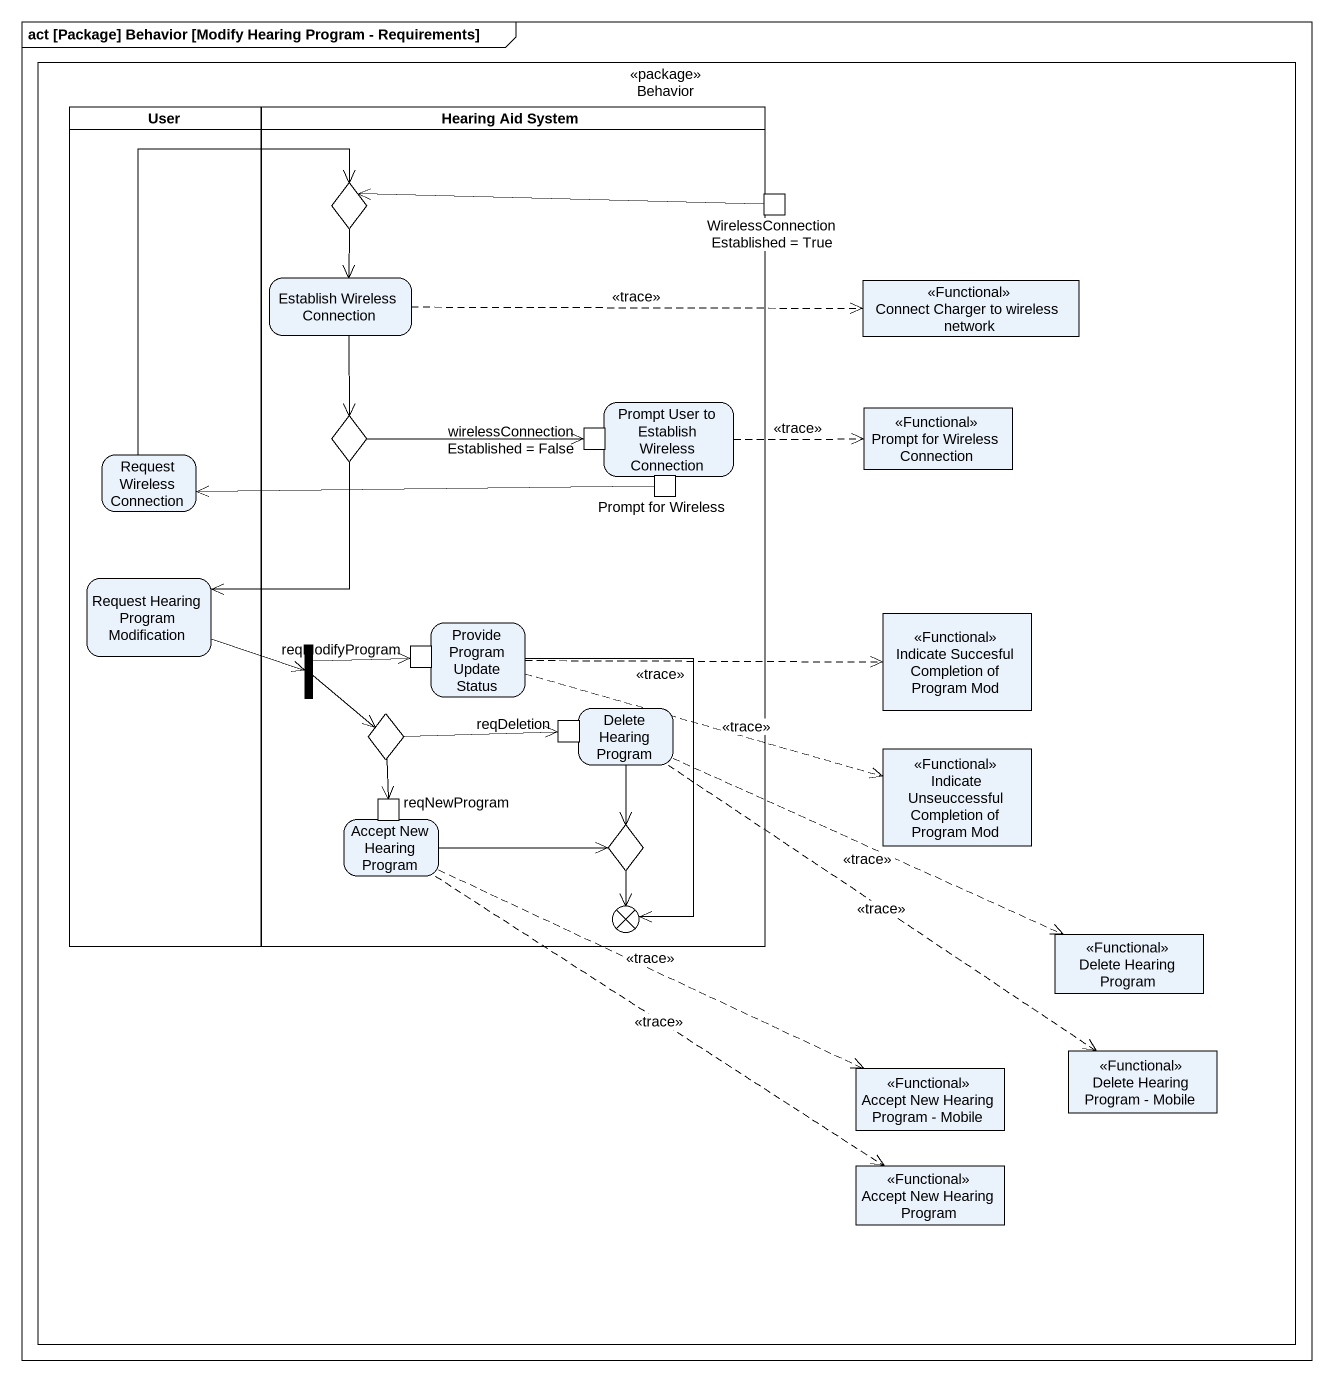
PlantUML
@startuml
mainframe act [Package] Behavior [Modify Hearing Program - Requirements]
hide empty description
state Behavior <<package>> {
  state User <<partition>> {
    state "Request Wireless Connection" as Request_Wireless_Connection
    state "Request Hearing Program Modification" as Request_Hearing_Program
  }
  state "Hearing Aid System" as Hearing_Aid_System <<partition>> {
    state choice1 <<choice>>
    state "WirelessConnectionEstablished = True" as WirelessConnectionEstablishe <<outputPin>>
    state "Establish Wireless Connection" as Establish_Wireless
    state choice2 <<choice>>
    state "Prompt User to Establish Wireless Connection" as Prompt_User_to_Establish {
      state "wirelessConnectionEstablished = False" as wirelessConnectionEstablishe <<inputPin>>
      state "Prompt for Wireless" as Prompt_for_Wireless_2 <<outputPin>>
    }
    state "Provide Program Update Status" as Provide_Program_Update {
      state reqModifyProgram <<inputPin>>
    }
    state fork1 <<fork>>
    state choice3 <<choice>>
    state "Delete Hearing Program" as Delete_Hearing_Program {
      state reqDeletion <<inputPin>>
    }
    state "Accept New Hearing Program" as Accept_New_Hearing_Program {
      state reqNewProgram <<inputPin>>
    }
    state choice4 <<choice>>
    state flowfinal1 <<end>>
  }
  state "Connect Charger to wireless network" as Connect_Charger_to_wireless <<Functional>>
  state "Prompt for Wireless Connection" as Prompt_for_Wireless <<Functional>>
  state "Indicate Succesful Completion of Program Mod" as Indicate_Succesful <<Functional>>
  state "Indicate Unseuccessful Completion of Program Mod" as Indicate_Unseuccessful <<Functional>>
  state "Delete Hearing Program" as Delete_Hearing_Program_2 <<Functional>>
  state "Delete Hearing Program - Mobile" as Delete_Hearing_Program_3 <<Functional>>
  state "Accept New Hearing Program - Mobile" as Accept_New_Hearing_Program_2 <<Functional>>
  state "Accept New Hearing Program" as Accept_New_Hearing_Program_3 <<Functional>>
}
choice1 --> Establish_Wireless
WirelessConnectionEstablishe -left-> choice1
Establish_Wireless -right[dashed]-> Connect_Charger_to_wireless : <<trace>>
Establish_Wireless --> choice2
choice2 -right-> wirelessConnectionEstablishe
choice2 --> Request_Hearing_Program
Prompt_User_to_Establish -right[dashed]-> Prompt_for_Wireless : <<trace>>
Request_Wireless_Connection -up-> choice1
Prompt_for_Wireless_2 -left-> Request_Wireless_Connection
Request_Hearing_Program -right-> fork1
Provide_Program_Update -right[dashed]-> Indicate_Succesful : <<trace>>
Provide_Program_Update -right[dashed]-> Indicate_Unseuccessful : <<trace>>
Provide_Program_Update --> flowfinal1
fork1 -right-> reqModifyProgram
fork1 --> choice3
choice3 -right-> reqDeletion
choice3 --> reqNewProgram
Delete_Hearing_Program --> choice4
Delete_Hearing_Program -right[dashed]-> Delete_Hearing_Program_2 : <<trace>>
Delete_Hearing_Program -[dashed]-> Delete_Hearing_Program_3 : <<trace>>
Accept_New_Hearing_Program -right-> choice4
Accept_New_Hearing_Program -right[dashed]-> Accept_New_Hearing_Program_2 : <<trace>>
Accept_New_Hearing_Program -[dashed]-> Accept_New_Hearing_Program_3 : <<trace>>
choice4 --> flowfinal1
@enduml
